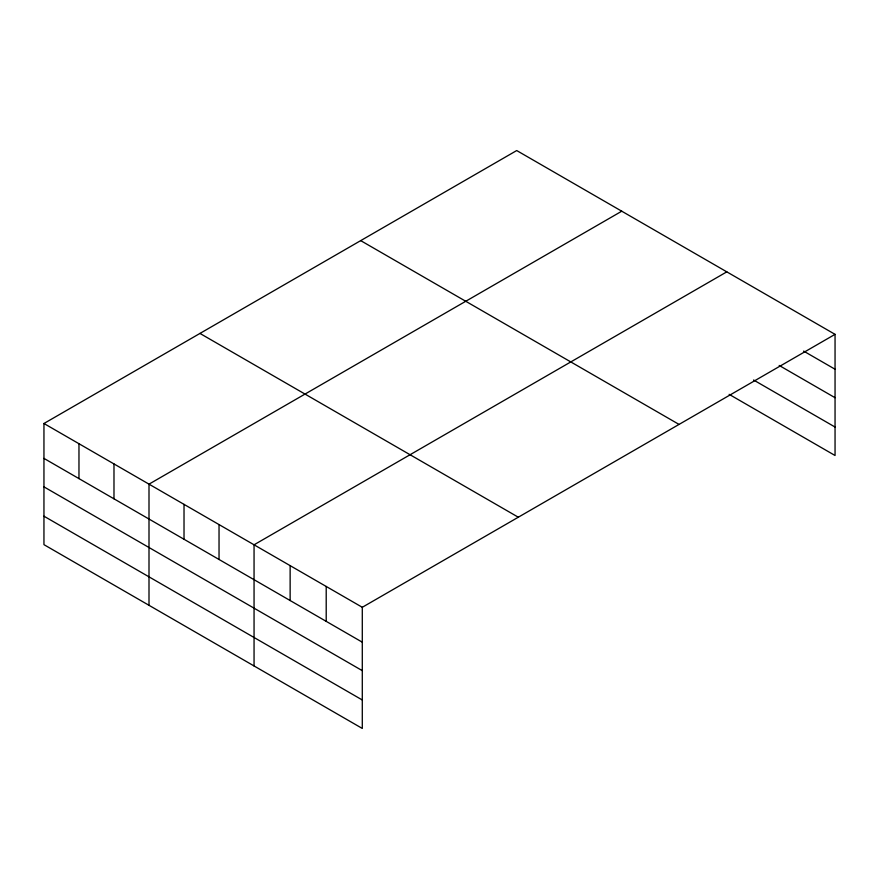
<?xml version="1.0" encoding="UTF-8"?>
<svg xmlns="http://www.w3.org/2000/svg" width="879" height="879" viewBox="0 0 879 879"><rect width="100%" height="100%" fill="white"/><g stroke="black" fill="none" stroke-linecap="round" stroke-linejoin="round"><path stroke-width="1.32" d="M835.05 334.35L516.709 150.551L43.95 423.502L43.95 544.65L362.291 728.449L362.291 607.29L835.05 334.35L835.05 455.498L729.141 394.352M621.761 211.202L149.001 484.153L149.001 605.312M726.812 271.853L254.053 544.804L254.053 665.963M803.626 351.095L835.05 369.235M779.19 365.455L835.05 397.704M753.578 380.003L835.05 427.04M360.698 240.626L679.038 424.414M199.962 333.427L518.302 517.215M43.95 423.502L362.291 607.29M43.95 458.388L362.291 642.186M43.95 486.856L362.291 670.655M43.95 516.193L362.291 699.981M326.208 586.458L326.208 621.354M290.136 565.626L290.136 600.522M219.036 524.587L219.036 559.483M184.019 504.37L184.019 539.266M113.984 463.936L113.984 498.822M78.967 443.719L78.967 478.605"/></g></svg>
